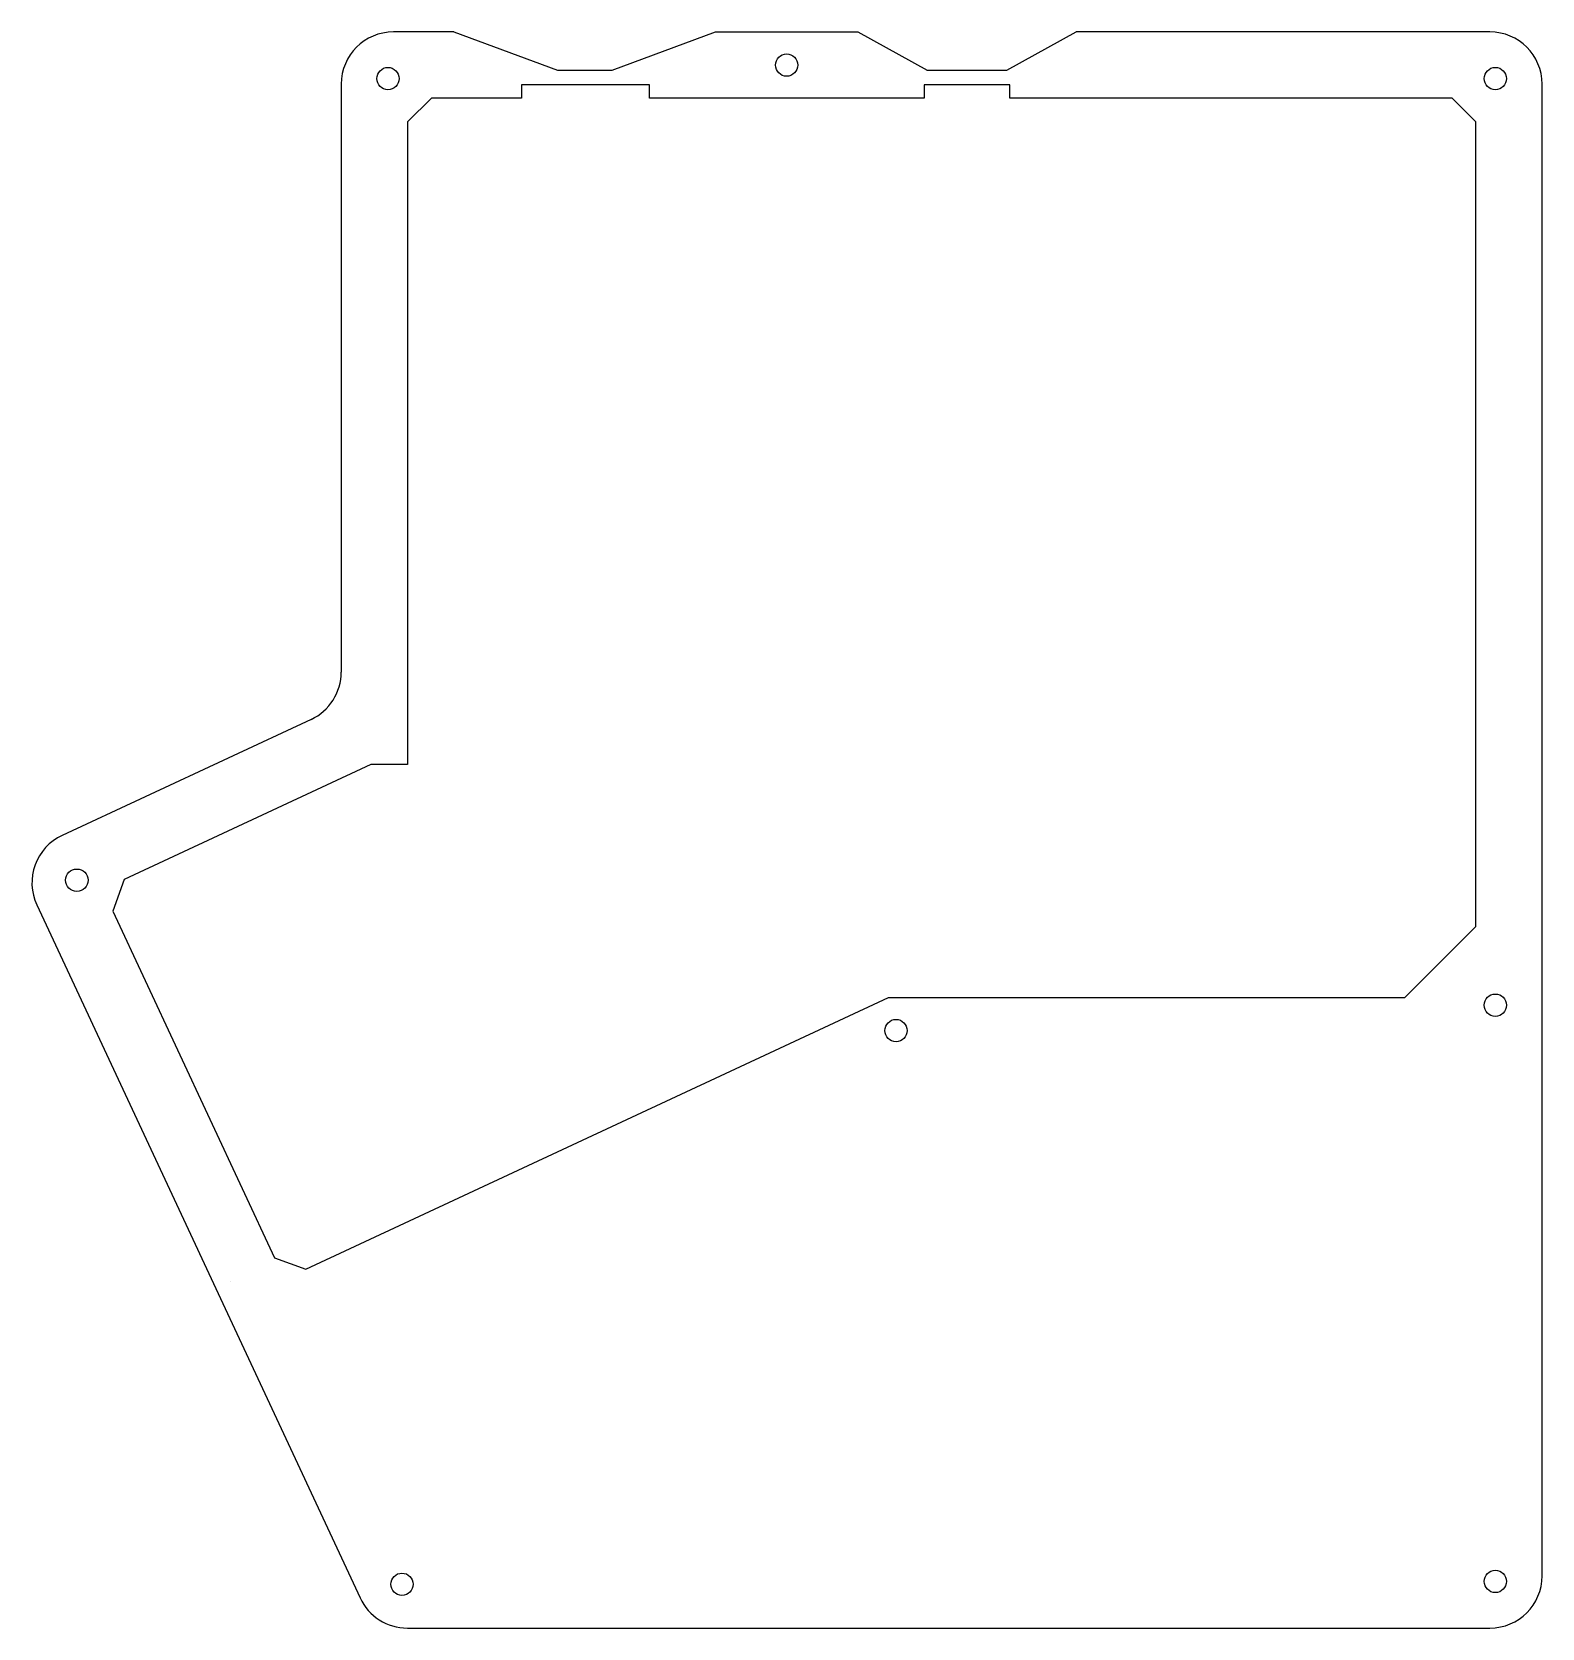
# Model space of a CAD drawing. Extents: x 12 to 215, y -28 to 187.
import ezdxf

# ---------------------------------------------------------------- set-up
doc = ezdxf.new("R2010")
doc.units = 0
doc.layers.get('0').update_dxf_attribs({"true_color": 0xffffff})

msp = doc.modelspace()

# ---------------------------------------------------------------- linework, layer by layer
at = {"color": 1, "true_color": 0xff0000}
for p, q in [((68.83, 186.61), (60.72, 186.61)), ((68.83, 186.61), (82.71, 181.5)), ((90.06, 181.5), (103.94, 186.61)), ((103.94, 186.61), (123.01, 186.61)), ((123.01, 186.61), (132.32, 181.5)), ((142.99, 181.5), (152.3, 186.61)), ((207.81, 186.61), (152.3, 186.61)), ((82.71, 181.5), (90.06, 181.5)), ((132.29, 181.5), (142.99, 181.5)), ((53.72, 179.61), (53.72, 100.73)), ((95.05, 179.5), (77.88, 179.5)), ((77.88, 179.5), (77.88, 177.72)), ((95.05, 177.72), (95.05, 179.5)), ((143.41, 179.5), (131.9, 179.5)), ((131.9, 179.5), (131.9, 177.72)), ((143.41, 177.72), (143.41, 179.5)), ((214.81, -20.52), (214.81, 179.61)), ((65.81, 177.72), (62.61, 174.55)), ((77.88, 177.72), (65.81, 177.72)), ((131.9, 177.72), (95.05, 177.72)), ((202.74, 177.72), (143.41, 177.72)), ((205.92, 174.55), (202.74, 177.72)), ((62.61, 174.55), (62.61, 88.32)), ((205.92, 66.6), (205.92, 174.55)), ((49.68, 94.38), (16.27, 78.8)), ((57.71, 88.32), (24.62, 72.89)), ((62.61, 88.32), (57.71, 88.32)), ((24.62, 72.89), (23.08, 68.67)), ((12.88, 69.5), (56.24, -23.48)), ((23.08, 68.67), (44.76, 22.16)), ((196.39, 57.07), (205.92, 66.6)), ((48.98, 20.63), (127.15, 57.07)), ((127.15, 57.07), (196.39, 57.07)), ((44.76, 22.16), (48.98, 20.63)), ((38.81, 18.92), (38.81, 18.92)), ((62.59, -27.52), (207.81, -27.52))]:
    msp.add_line(p, q, dxfattribs=at)
for centre in [(113.47, 182.17), (59.99, 180.35), (208.54, 180.35), (18.25, 72.81), (208.54, 56.04), (128.14, 52.63), (61.87, -21.65), (208.54, -21.26)]:
    msp.add_circle(centre, 1.5, dxfattribs=at)
for centre, start, end in [((60.72, 179.61), 90, 180), ((207.81, 179.61), 0, 90), ((46.72, 100.73), 294.9981, 0), ((19.23, 72.46), 114.9981, 204.9998), ((207.81, -20.52), 270, 0), ((62.59, -20.52), 204.9998, 270)]:
    msp.add_arc(centre, 7, start, end, dxfattribs=at)

doc.saveas('drawing.dxf')
